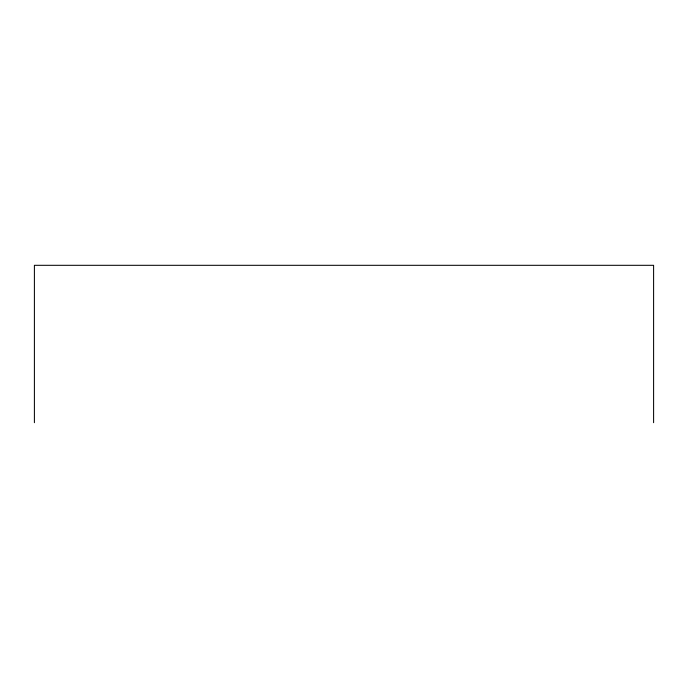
<?xml version="1.0" encoding="UTF-8"?>
<svg xmlns="http://www.w3.org/2000/svg" width="688" height="688" viewBox="0 0 688 688"><rect width="100%" height="100%" fill="white"/><g stroke="black" fill="none" stroke-linecap="round" stroke-linejoin="round"><path stroke-width="1.03" d="M653.6 422.69L653.6 265.31L34.4 265.31L34.4 422.69"/></g></svg>
